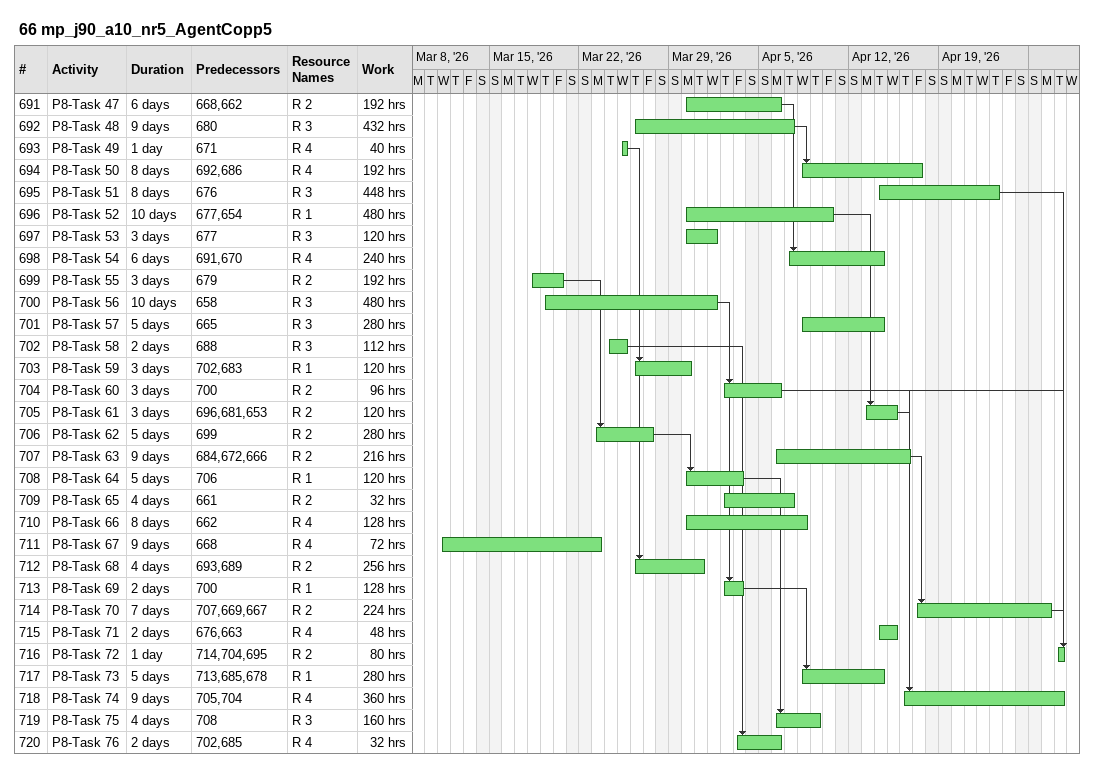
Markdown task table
66 mp_j90_a10_nr5_AgentCopp5

| ID | Task | Duration | Start | Finish | Predecessors | Resources | Work (h) |
|---|---|---|---|---|---|---|---|
| 691 | P8-Task 47 | 6d | 2026-03-30 | 2026-04-06 | 668, 662 | R 2 | 192 |
| 692 | P8-Task 48 | 9d | 2026-03-26 | 2026-04-07 | 680 | R 3 | 432 |
| 693 | P8-Task 49 | 1d | 2026-03-25 | 2026-03-25 | 671 | R 4 | 40 |
| 694 | P8-Task 50 | 8d | 2026-04-08 | 2026-04-17 | 692, 686 | R 4 | 192 |
| 695 | P8-Task 51 | 8d | 2026-04-14 | 2026-04-23 | 676 | R 3 | 448 |
| 696 | P8-Task 52 | 10d | 2026-03-30 | 2026-04-10 | 677, 654 | R 1 | 480 |
| 697 | P8-Task 53 | 3d | 2026-03-30 | 2026-04-01 | 677 | R 3 | 120 |
| 698 | P8-Task 54 | 6d | 2026-04-07 | 2026-04-14 | 691, 670 | R 4 | 240 |
| 699 | P8-Task 55 | 3d | 2026-03-18 | 2026-03-20 | 679 | R 2 | 192 |
| 700 | P8-Task 56 | 10d | 2026-03-19 | 2026-04-01 | 658 | R 3 | 480 |
| 701 | P8-Task 57 | 5d | 2026-04-08 | 2026-04-14 | 665 | R 3 | 280 |
| 702 | P8-Task 58 | 2d | 2026-03-24 | 2026-03-25 | 688 | R 3 | 112 |
| 703 | P8-Task 59 | 3d | 2026-03-26 | 2026-03-30 | 702, 683 | R 1 | 120 |
| 704 | P8-Task 60 | 3d | 2026-04-02 | 2026-04-06 | 700 | R 2 | 96 |
| 705 | P8-Task 61 | 3d | 2026-04-13 | 2026-04-15 | 696, 681, 653 | R 2 | 120 |
| 706 | P8-Task 62 | 5d | 2026-03-23 | 2026-03-27 | 699 | R 2 | 280 |
| 707 | P8-Task 63 | 9d | 2026-04-06 | 2026-04-16 | 684, 672, 666 | R 2 | 216 |
| 708 | P8-Task 64 | 5d | 2026-03-30 | 2026-04-03 | 706 | R 1 | 120 |
| 709 | P8-Task 65 | 4d | 2026-04-02 | 2026-04-07 | 661 | R 2 | 32 |
| 710 | P8-Task 66 | 8d | 2026-03-30 | 2026-04-08 | 662 | R 4 | 128 |
| 711 | P8-Task 67 | 9d | 2026-03-11 | 2026-03-23 | 668 | R 4 | 72 |
| 712 | P8-Task 68 | 4d | 2026-03-26 | 2026-03-31 | 693, 689 | R 2 | 256 |
| 713 | P8-Task 69 | 2d | 2026-04-02 | 2026-04-03 | 700 | R 1 | 128 |
| 714 | P8-Task 70 | 7d | 2026-04-17 | 2026-04-27 | 707, 669, 667 | R 2 | 224 |
| 715 | P8-Task 71 | 2d | 2026-04-14 | 2026-04-15 | 676, 663 | R 4 | 48 |
| 716 | P8-Task 72 | 1d | 2026-04-28 | 2026-04-28 | 714, 704, 695 | R 2 | 80 |
| 717 | P8-Task 73 | 5d | 2026-04-08 | 2026-04-14 | 713, 685, 678 | R 1 | 280 |
| 718 | P8-Task 74 | 9d | 2026-04-16 | 2026-04-28 | 705, 704 | R 4 | 360 |
| 719 | P8-Task 75 | 4d | 2026-04-06 | 2026-04-09 | 708 | R 3 | 160 |
| 720 | P8-Task 76 | 2d | 2026-04-03 | 2026-04-06 | 702, 685 | R 4 | 32 |
